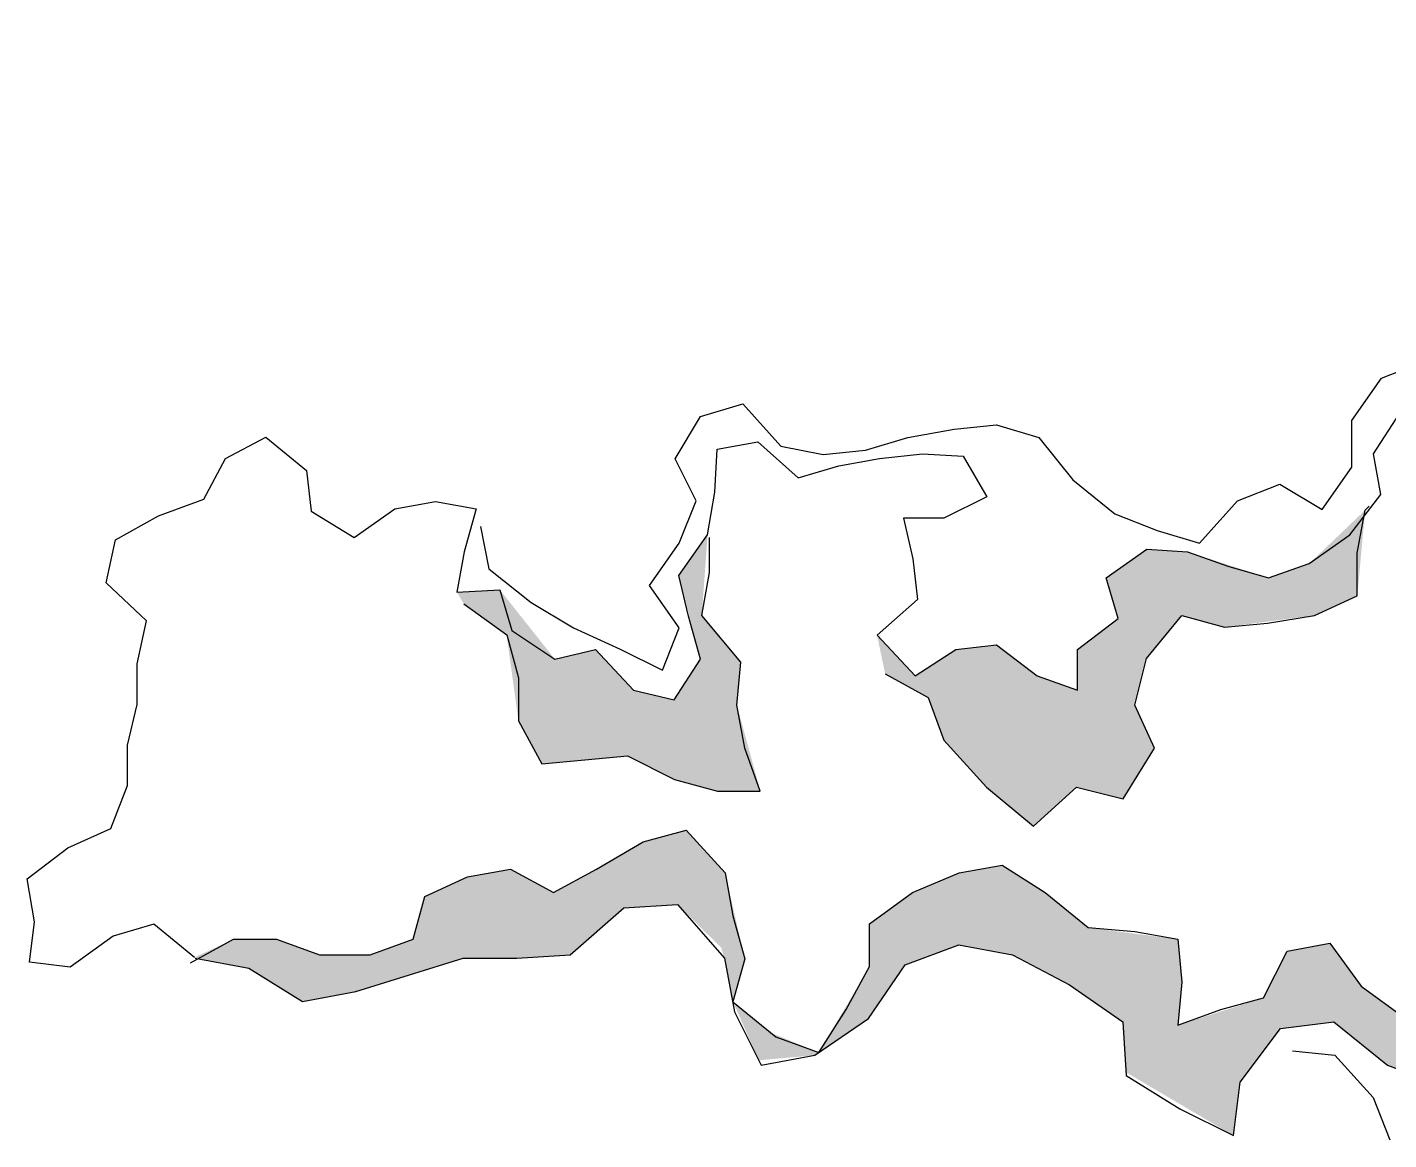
# Model space of a CAD drawing. Header units: millimetres. Extents: x 2133.42 to 2134.8, y 649.95 to 651.52.
# Drawn here: x 2134.23165 to 2134.258, y 651.00555 to 651.02707 of the extents above; entities that cross this region are included whole.
import ezdxf

# ---------------------------------------------------------------- set-up
doc = ezdxf.new("R2010")
doc.units = ezdxf.units.MM
doc.linetypes.add('CONTINUA', pattern=[0])
doc.layers.add('Hojas01', color=64, linetype='Continuous')
doc.layers.add('Hojas02', color=62, linetype='CONTINUA')

msp = doc.modelspace()

# ---------------------------------------------------------------- linework, layer by layer
at = {"layer": 'Hojas01'}
msp.add_circle((2134.2638760774, 651.0324224297133), 0.00736422481313063, dxfattribs=at)
at = {"layer": 'Hojas02'}
for p, q in [((2134.257859122215, 651.020278357289), (2134.258677754607, 651.0206056447427)), ((2134.257286079615, 651.0194601385648), (2134.257859122215, 651.020278357289)), ((2134.244679139702, 651.0195419604732), (2134.245497772094, 651.0197874260184)), ((2134.245497772094, 651.0197874260184), (2134.246234541468, 651.0189692072942)), ((2134.24418796012, 651.0187237417489), (2134.244679139702, 651.0195419604732)), ((2134.257286079615, 651.0185600979321), (2134.257286079615, 651.0194601385648)), ((2134.257706716467, 651.0188179171495), (2134.258214875084, 651.0196028557506)), ((2134.248690438642, 651.0191328511111), (2134.249590934544, 651.0192964947479)), ((2134.249590934544, 651.0192964947479), (2134.250409566936, 651.0193783166563)), ((2134.250409566936, 651.0193783166563), (2134.251228199327, 651.0191328511111)), ((2134.235486338326, 651.018725571226), (2134.236271673969, 651.0191411272092)), ((2134.236271673969, 651.0191411272092), (2134.237057009613, 651.0184947070898)), ((2134.244956561853, 651.0180791511066), (2134.245002758023, 651.018910262804)), ((2134.245002758023, 651.018910262804), (2134.245788093667, 651.0190487815547)), ((2134.245788093667, 651.0190487815547), (2134.246573429311, 651.018356188339)), ((2134.246234541468, 651.0189692072942), (2134.247053173859, 651.0188055634774)), ((2134.247871806251, 651.0188873853857), (2134.248690438642, 651.0191328511111)), ((2134.251228199327, 651.0191328511111), (2134.251883105437, 651.0183146323868)), ((2134.235070572418, 651.0179406326249), (2134.235486338326, 651.018725571226)), ((2134.244597276439, 651.0179055230248), (2134.24418796012, 651.0187237417489)), ((2134.247053173859, 651.0188055634774), (2134.247871806251, 651.0188873853857)), ((2134.247358764955, 651.0185870527442), (2134.248144100598, 651.018725571226)), ((2134.248144100598, 651.018725571226), (2134.248975632413, 651.0188179171495)), ((2134.248975632413, 651.0188179171495), (2134.249760968057, 651.0187717443223)), ((2134.249760968057, 651.0187717443223), (2134.250222930135, 651.0179868054521)), ((2134.257845305348, 651.0180329782794), (2134.257706716467, 651.0188179171495)), ((2134.237057009613, 651.0184947070898), (2134.237149401955, 651.0177097682197)), ((2134.246573429311, 651.018356188339), (2134.247358764955, 651.0185870527442)), ((2134.256713036768, 651.0177418792078), (2134.257286079615, 651.0185600979321)), ((2134.251883105437, 651.0183146323868), (2134.252701737829, 651.0176600572994)), ((2134.255075771986, 651.0179055230248), (2134.255894404377, 651.0182328104784)), ((2134.255894404377, 651.0182328104784), (2134.256713036768, 651.0177418792078)), ((2134.234192844433, 651.0176174225652), (2134.235070572418, 651.0179406326249)), ((2134.238766269414, 651.0177559410469), (2134.239551605057, 651.0178944597976)), ((2134.239551605057, 651.0178944597976), (2134.240336940701, 651.0177559410469)), ((2134.244269823384, 651.0170873041204), (2134.244597276439, 651.0179055230248)), ((2134.24481797334, 651.0172480396783), (2134.244956561853, 651.0180791511066)), ((2134.250222930135, 651.0179868054521), (2134.24939139832, 651.017571249738)), ((2134.254339002611, 651.0170873041204), (2134.255075771986, 651.0179055230248)), ((2134.257244754389, 651.0172480396783), (2134.257845305348, 651.0180329782794)), ((2134.233361312618, 651.0171556937547), (2134.234192844433, 651.0176174225652)), ((2134.237149401955, 651.0177097682197), (2134.23798093377, 651.017201866851)), ((2134.23798093377, 651.017201866851), (2134.238766269414, 651.0177559410469)), ((2134.240336940701, 651.0177559410469), (2134.240105959478, 651.0169248296186)), ((2134.252701737829, 651.0176600572994), (2134.25352037022, 651.0173327698457)), ((2134.257391181305, 651.0168990121373), (2134.257542201381, 651.0177292047797)), ((2134.257542201381, 651.0177292047797), (2134.257617711603, 651.0178046767892)), ((2134.240422250971, 651.0174145917541), (2134.240585977499, 651.0165963728499)), ((2134.248606062677, 651.017571249738), (2134.24879084736, 651.0167863108678)), ((2134.24939139832, 651.017571249738), (2134.248606062677, 651.017571249738)), ((2134.25352037022, 651.0173327698457), (2134.254339002611, 651.0170873041204)), ((2134.233176527566, 651.0163245823264), (2134.233361312618, 651.0171556937547)), ((2134.243696780783, 651.0162690853962), (2134.244269823384, 651.0170873041204)), ((2134.244263618551, 651.0164631008082), (2134.24481797334, 651.0172480396783)), ((2134.244856487713, 651.0165216520899), (2134.244856487713, 651.0172009004443)), ((2134.256459418745, 651.0166939652134), (2134.257244754389, 651.0172480396783)), ((2134.240105959478, 651.0169248296186), (2134.239967370964, 651.0161398907485)), ((2134.24879084736, 651.0167863108678), (2134.248883240071, 651.0160013722667)), ((2134.252532740895, 651.0164169279809), (2134.253318076539, 651.0169710024459)), ((2134.253318076539, 651.0169710024459), (2134.254103412182, 651.0169248296186)), ((2134.254103412182, 651.0169248296186), (2134.254888747458, 651.0166477923862)), ((2134.257391181305, 651.016068819764), (2134.257391181305, 651.0168990121373)), ((2134.240585977499, 651.0165963728499), (2134.24140460989, 651.0159417979424)), ((2134.244705467268, 651.0156914594476), (2134.244856487713, 651.0165216520899)), ((2134.254888747458, 651.0166477923862), (2134.255674083101, 651.0164169279809)), ((2134.255674083101, 651.0164169279809), (2134.256459418745, 651.0166939652134)), ((2134.23396186321, 651.0155858162835), (2134.233176527566, 651.0163245823264)), ((2134.244269823384, 651.0154508666719), (2134.243696780783, 651.0162690853962)), ((2134.244448403603, 651.0156781622071), (2134.244263618551, 651.0164631008082)), ((2134.25276372175, 651.0156319893798), (2134.252532740895, 651.0164169279809)), ((2134.239967370964, 651.0161398907485), (2134.240798902779, 651.0161860635757)), ((2134.240798902779, 651.0161860635757), (2134.241029883634, 651.0154011249746)), ((2134.248883240071, 651.0160013722667), (2134.248097904428, 651.0153087793202)), ((2134.256560568859, 651.0156914594476), (2134.257391181305, 651.016068819764)), ((2134.240099344811, 651.015917875745), (2134.240929956889, 651.0153140994001)), ((2134.24140460989, 651.0159417979424), (2134.242223242281, 651.0154508666719)), ((2134.233777078525, 651.0147547048552), (2134.23396186321, 651.0155858162835)), ((2134.244679384458, 651.0148470505097), (2134.244448403603, 651.0156781622071)), ((2134.245460569124, 651.0147857950648), (2134.244705467268, 651.0156914594476)), ((2134.251978386106, 651.0150317420877), (2134.25276372175, 651.0156319893798)), ((2134.253313630035, 651.0148612670743), (2134.253993222037, 651.0156914594476)), ((2134.253993222037, 651.0156914594476), (2134.254823834114, 651.0154650434191)), ((2134.254823834114, 651.0154650434191), (2134.25565444656, 651.0155405154286)), ((2134.25565444656, 651.0155405154286), (2134.256560568859, 651.0156914594476)), ((2134.240929956889, 651.0153140994001), (2134.241156487556, 651.0144839070268)), ((2134.241029883634, 651.0154011249746), (2134.241861415449, 651.0148470505097)), ((2134.242223242281, 651.0154508666719), (2134.243123737937, 651.0150417573097)), ((2134.243942370575, 651.0146326479477), (2134.244269823384, 651.0154508666719)), ((2134.248097904428, 651.0153087793202), (2134.2488370439, 651.01452384045)), ((2134.241861415449, 651.0148470505097), (2134.242646751092, 651.0150317420877)), ((2134.242646751092, 651.0150317420877), (2134.243385890565, 651.0142468032176)), ((2134.243123737937, 651.0150417573097), (2134.243942370575, 651.0146326479477)), ((2134.2488370439, 651.01452384045), (2134.249622379543, 651.0150317420877)), ((2134.249622379543, 651.0150317420877), (2134.250407714819, 651.0151240877422)), ((2134.250407714819, 651.0151240877422), (2134.251193050462, 651.01452384045)), ((2134.251978386106, 651.0142468032176), (2134.251978386106, 651.0150317420877)), ((2134.233777078525, 651.0139697659852), (2134.233777078525, 651.0147547048552)), ((2134.244171226209, 651.0140621119086), (2134.244679384458, 651.0148470505097)), ((2134.245385058901, 651.0139556026915), (2134.245460569124, 651.0147857950648)), ((2134.253087099737, 651.0139556026915), (2134.253313630035, 651.0148612670743)), ((2134.241156487556, 651.0144839070268), (2134.241156487556, 651.0136537143844)), ((2134.248254446613, 651.0145593790363), (2134.249085059058, 651.0141065467104)), ((2134.251193050462, 651.01452384045), (2134.251978386106, 651.0142468032176)), ((2134.243385890565, 651.0142468032176), (2134.244171226209, 651.0140621119086)), ((2134.233592293473, 651.0131848273841), (2134.233777078525, 651.0139697659852)), ((2134.245536079346, 651.013125410049), (2134.245385058901, 651.0139556026915)), ((2134.249085059058, 651.0141065467104), (2134.24938709958, 651.0132763543371)), ((2134.25346465048, 651.013125410049), (2134.253087099737, 651.0139556026915)), ((2134.241156487556, 651.0136537143844), (2134.24160954889, 651.0128235220111)), ((2134.233592293473, 651.012399888514), (2134.233592293473, 651.0131848273841)), ((2134.245838120235, 651.0122952176757), (2134.245536079346, 651.013125410049)), ((2134.24938709958, 651.0132763543371), (2134.250217712025, 651.0123706896852)), ((2134.25286056907, 651.0121442736568), (2134.25346465048, 651.013125410049)), ((2134.24160954889, 651.0128235220111), (2134.242440160967, 651.0128989940206)), ((2134.242440160967, 651.0128989940206), (2134.243270773412, 651.0129744660301)), ((2134.243270773412, 651.0129744660301), (2134.244176895712, 651.0125216337042)), ((2134.233268919907, 651.0115687770857), (2134.233592293473, 651.012399888514)), ((2134.244176895712, 651.0125216337042), (2134.24500750779, 651.0122952176757)), ((2134.250217712025, 651.0123706896852), (2134.251123834325, 651.0116159693214)), ((2134.251123834325, 651.0116159693214), (2134.251954446402, 651.0123706896852)), ((2134.251954446402, 651.0123706896852), (2134.25286056907, 651.0121442736568)), ((2134.24500750779, 651.0122952176757), (2134.245838120235, 651.0122952176757)), ((2134.232437388093, 651.0111993939297), (2134.233268919907, 651.0115687770857)), ((2134.243572814302, 651.0113140810143), (2134.244403426379, 651.0115404973119)), ((2134.244403426379, 651.0115404973119), (2134.245158528234, 651.0107103046695)), ((2134.242666691634, 651.010785776948), (2134.243572814302, 651.0113140810143)), ((2134.231652052449, 651.0105991466376), (2134.232437388093, 651.0111993939297)), ((2134.240174855034, 651.01063483266), (2134.241005467111, 651.010785776948)), ((2134.241005467111, 651.010785776948), (2134.241836079556, 651.0103329446221)), ((2134.241836079556, 651.0103329446221), (2134.242666691634, 651.010785776948)), ((2134.249689140469, 651.0107103046695), (2134.250519752546, 651.0108612489574)), ((2134.250519752546, 651.0108612489574), (2134.251350364992, 651.0103329446221)), ((2134.231790641331, 651.0097680352093), (2134.231652052449, 651.0105991466376)), ((2134.239344242957, 651.0102574726126), (2134.240174855034, 651.01063483266)), ((2134.245158528234, 651.0107103046695), (2134.245309548679, 651.0098801122962)), ((2134.248783018169, 651.0103329446221), (2134.249689140469, 651.0107103046695)), ((2134.239117712289, 651.0094272799703), (2134.239344242957, 651.0102574726126)), ((2134.247952405723, 651.0097291682772), (2134.248783018169, 651.0103329446221)), ((2134.251350364992, 651.0103329446221), (2134.252180977069, 651.0096536962677)), ((2134.242161725198, 651.0091283872014), (2134.243198790325, 651.0100353604843)), ((2134.243198790325, 651.0100353604843), (2134.244235855082, 651.0101001444439)), ((2134.244235855082, 651.0101001444439), (2134.245143287345, 651.0090636035108)), ((2134.23169824862, 651.0089830963391), (2134.231790641331, 651.0097680352093)), ((2134.234100451722, 651.009721862382), (2134.233315116079, 651.0094909979767)), ((2134.234885787366, 651.0090754422627), (2134.234100451722, 651.009721862382)), ((2134.245309548679, 651.0098801122962), (2134.245536079346, 651.0090499199229)), ((2134.247952405723, 651.0088989759039), (2134.247952405723, 651.0097291682772)), ((2134.233315116079, 651.0094909979767), (2134.232483584264, 651.0088907506846)), ((2134.234813630722, 651.0089744479134), (2134.235644242799, 651.0094272799703)), ((2134.235644242799, 651.0094272799703), (2134.236474855245, 651.0094272799703)), ((2134.236474855245, 651.0094272799703), (2134.237305467322, 651.0091253919323)), ((2134.238287099844, 651.0091253919323), (2134.239117712289, 651.0094272799703)), ((2134.252180977069, 651.0096536962677), (2134.253087099737, 651.0095782242582)), ((2134.253087099737, 651.0095782242582), (2134.253917711814, 651.0094272799703)), ((2134.253917711814, 651.0094272799703), (2134.253993222037, 651.008597087597)), ((2134.248643381686, 651.0089340358605), (2134.249680446813, 651.0093227388113)), ((2134.249680446813, 651.0093227388113), (2134.250717511939, 651.0091283872014)), ((2134.255578936337, 651.008295199559), (2134.256031997303, 651.0092008639418)), ((2134.256031997303, 651.0092008639418), (2134.256862609748, 651.0093518079608)), ((2134.256862609748, 651.0093518079608), (2134.257466691159, 651.0085216155875)), ((2134.232483584264, 651.0088907506846), (2134.23169824862, 651.0089830963391)), ((2134.23490226968, 651.0090636035108), (2134.235939334807, 651.0088692519008)), ((2134.237305467322, 651.0091253919323), (2134.238287099844, 651.0091253919323)), ((2134.239050529818, 651.0087396845196), (2134.240087594944, 651.0090636035108)), ((2134.240087594944, 651.0090636035108), (2134.241124660071, 651.0090636035108)), ((2134.241124660071, 651.0090636035108), (2134.242161725198, 651.0091283872014)), ((2134.245143287345, 651.0090636035108), (2134.24533773701, 651.0080270625776)), ((2134.245536079346, 651.0090499199229), (2134.245309548679, 651.0082197272804)), ((2134.247499344758, 651.0080687832615), (2134.247952405723, 651.0088989759039)), ((2134.247930399458, 651.0078974949274), (2134.248643381686, 651.0089340358605)), ((2134.250717511939, 651.0091283872014), (2134.251819393498, 651.0085453329096)), ((2134.235939334807, 651.0088692519008), (2134.236976399933, 651.0082214139185)), ((2134.238013464691, 651.0084157652594), (2134.239050529818, 651.0087396845196)), ((2134.236976399933, 651.0082214139185), (2134.238013464691, 651.0084157652594)), ((2134.251819393498, 651.0085453329096), (2134.252856458625, 651.0078327109677)), ((2134.253993222037, 651.008597087597), (2134.253917711814, 651.0077668952235)), ((2134.257466691159, 651.0085216155875), (2134.258297303604, 651.0079178392425)), ((2134.245309548679, 651.0082197272804), (2134.246140161124, 651.0075404789261)), ((2134.254748323891, 651.0080687832615), (2134.255578936337, 651.008295199559)), ((2134.24533773701, 651.0080270625776), (2134.245856269573, 651.0069905213755)), ((2134.246893334331, 651.0071848729855), (2134.247930399458, 651.0078974949274)), ((2134.246970773202, 651.0072385908882), (2134.247499344758, 651.0080687832615)), ((2134.252856458625, 651.0078327109677), (2134.252921275057, 651.0067961700346)), ((2134.253917711814, 651.0077668952235), (2134.254748323891, 651.0080687832615)), ((2134.255902837204, 651.0077031433175), (2134.25693990233, 651.0078327109677)), ((2134.25693990233, 651.0078327109677), (2134.257976967458, 651.0069905213755)), ((2134.255125038543, 651.0066666023844), (2134.255902837204, 651.0077031433175)), ((2134.246140161124, 651.0075404789261), (2134.246970773202, 651.0072385908882)), ((2134.245856269573, 651.0069905213755), (2134.246893334331, 651.0071848729855)), ((2134.256139994169, 651.0072686792494), (2134.25695862656, 651.0071868573409)), ((2134.25695862656, 651.0071868573409), (2134.257695395688, 651.0063686386167)), ((2134.252921275057, 651.0067961700346), (2134.253958340184, 651.0061483320524)), ((2134.257976967458, 651.0069905213755), (2134.259014032584, 651.0066018186938)), ((2134.25499540531, 651.0056300614513), (2134.255125038543, 651.0066666023844)), ((2134.257695395688, 651.0063686386167), (2134.258022848742, 651.0055504198924)), ((2134.253958340184, 651.0061483320524), (2134.25499540531, 651.0056300614513))]:
    msp.add_line(p, q, dxfattribs=at)
for points in [[(2134.256459418745, 651.0166939652134), (2134.257391181305, 651.016068819764), (2134.257542201381, 651.0177292047797)], [(2134.244705467268, 651.0156914594476), (2134.244263618551, 651.0164631008082), (2134.24481797334, 651.0172480396783)], [(2134.252532740895, 651.0164169279809), (2134.253993222037, 651.0156914594476), (2134.253318076539, 651.0169710024459), (2134.253993222037, 651.0156914594476)], [(2134.253318076539, 651.0169710024459), (2134.253993222037, 651.0156914594476), (2134.254103412182, 651.0169248296186), (2134.253993222037, 651.0156914594476)], [(2134.254103412182, 651.0169248296186), (2134.253993222037, 651.0156914594476), (2134.255674083101, 651.0164169279809), (2134.254823834114, 651.0154650434191)], [(2134.255674083101, 651.0164169279809), (2134.256560568859, 651.0156914594476), (2134.256459418745, 651.0166939652134), (2134.257391181305, 651.016068819764)], [(2134.245460569124, 651.0147857950648), (2134.244679384458, 651.0148470505097), (2134.244705467268, 651.0156914594476), (2134.244263618551, 651.0164631008082)], [(2134.25276372175, 651.0156319893798), (2134.253993222037, 651.0156914594476), (2134.252532740895, 651.0164169279809), (2134.253993222037, 651.0156914594476)], [(2134.255674083101, 651.0164169279809), (2134.254823834114, 651.0154650434191), (2134.255674083101, 651.0164169279809), (2134.256560568859, 651.0156914594476)], [(2134.240099344811, 651.015917875745), (2134.239967370964, 651.0161398907485), (2134.240929956889, 651.0153140994001), (2134.240798902779, 651.0161860635757)], [(2134.240929956889, 651.0153140994001), (2134.240798902779, 651.0161860635757), (2134.241156487556, 651.0136537143844), (2134.241861415449, 651.0148470505097)], [(2134.251978386106, 651.0150317420877), (2134.253313630035, 651.0148612670743), (2134.25276372175, 651.0156319893798), (2134.253993222037, 651.0156914594476)], [(2134.248097904428, 651.0153087793202), (2134.248254446613, 651.0145593790363), (2134.2488370439, 651.01452384045), (2134.249085059058, 651.0141065467104)], [(2134.24160954889, 651.0128235220111), (2134.241861415449, 651.0148470505097), (2134.242440160967, 651.0128989940206), (2134.242646751092, 651.0150317420877)], [(2134.242440160967, 651.0128989940206), (2134.242646751092, 651.0150317420877), (2134.243270773412, 651.0129744660301), (2134.243385890565, 651.0142468032176)], [(2134.2488370439, 651.01452384045), (2134.249085059058, 651.0141065467104), (2134.249622379543, 651.0150317420877), (2134.24938709958, 651.0132763543371)], [(2134.249622379543, 651.0150317420877), (2134.24938709958, 651.0132763543371), (2134.250407714819, 651.0151240877422), (2134.250217712025, 651.0123706896852)], [(2134.250407714819, 651.0151240877422), (2134.250217712025, 651.0123706896852), (2134.251193050462, 651.01452384045), (2134.251123834325, 651.0116159693214)], [(2134.251978386106, 651.0142468032176), (2134.253087099737, 651.0139556026915), (2134.251978386106, 651.0150317420877), (2134.253313630035, 651.0148612670743)], [(2134.241156487556, 651.0136537143844), (2134.241861415449, 651.0148470505097), (2134.24160954889, 651.0128235220111), (2134.241861415449, 651.0148470505097)], [(2134.245838120235, 651.0122952176757), (2134.244171226209, 651.0140621119086), (2134.245385058901, 651.0139556026915), (2134.244679384458, 651.0148470505097)], [(2134.245385058901, 651.0139556026915), (2134.244679384458, 651.0148470505097), (2134.245460569124, 651.0147857950648), (2134.244679384458, 651.0148470505097)], [(2134.251193050462, 651.01452384045), (2134.251123834325, 651.0116159693214), (2134.251978386106, 651.0142468032176), (2134.251954446402, 651.0123706896852)], [(2134.243270773412, 651.0129744660301), (2134.243385890565, 651.0142468032176), (2134.244176895712, 651.0125216337042), (2134.244171226209, 651.0140621119086)], [(2134.251978386106, 651.0142468032176), (2134.251954446402, 651.0123706896852), (2134.251978386106, 651.0142468032176), (2134.25286056907, 651.0121442736568)], [(2134.251978386106, 651.0142468032176), (2134.25346465048, 651.013125410049), (2134.251978386106, 651.0142468032176), (2134.253087099737, 651.0139556026915)], [(2134.251978386106, 651.0142468032176), (2134.25286056907, 651.0121442736568), (2134.251978386106, 651.0142468032176), (2134.25346465048, 651.013125410049)], [(2134.24500750779, 651.0122952176757), (2134.244171226209, 651.0140621119086), (2134.245838120235, 651.0122952176757), (2134.244171226209, 651.0140621119086)], [(2134.244176895712, 651.0125216337042), (2134.244171226209, 651.0140621119086), (2134.24500750779, 651.0122952176757), (2134.244171226209, 651.0140621119086)], [(2134.243572814302, 651.0113140810143), (2134.244235855082, 651.0101001444439), (2134.244403426379, 651.0115404973119)], [(2134.244235855082, 651.0101001444439), (2134.244403426379, 651.0115404973119), (2134.245144578234, 651.009203077627)], [(2134.244403426379, 651.0115404973119), (2134.244403426379, 651.0115404973119), (2134.245158528234, 651.0107103046695), (2134.245143287345, 651.0090636035108)], [(2134.242666691634, 651.010785776948), (2134.243198790325, 651.0100353604843), (2134.243572814302, 651.0113140810143), (2134.244235855082, 651.0101001444439)], [(2134.240174855034, 651.01063483266), (2134.241124660071, 651.0090636035108), (2134.241005467111, 651.010785776948), (2134.242161725198, 651.0091283872014)], [(2134.241005467111, 651.010785776948), (2134.242161725198, 651.0091283872014), (2134.241836079556, 651.0103329446221)], [(2134.241836079556, 651.0103329446221), (2134.242161725198, 651.0091283872014), (2134.242666691634, 651.010785776948), (2134.243198790325, 651.0100353604843)], [(2134.249689140469, 651.0107103046695), (2134.249680446813, 651.0093227388113), (2134.250519752546, 651.0108612489574), (2134.250761600017, 651.0091050582487)], [(2134.250519752546, 651.0108612489574), (2134.250761600017, 651.0091050582487), (2134.251350364992, 651.0103329446221), (2134.251819393498, 651.0085453329096)], [(2134.239344242957, 651.0102574726126), (2134.240087594944, 651.0090636035108), (2134.240174855034, 651.01063483266), (2134.241124660071, 651.0090636035108)], [(2134.245158528234, 651.0107103046695), (2134.245143287345, 651.0090636035108), (2134.245536079346, 651.0090499199229), (2134.245309548679, 651.0082197272804)], [(2134.248783018169, 651.0103329446221), (2134.248643381686, 651.0089340358605), (2134.249689140469, 651.0107103046695), (2134.249680446813, 651.0093227388113)], [(2134.239117712289, 651.0094272799703), (2134.240087594944, 651.0090636035108), (2134.239344242957, 651.0102574726126), (2134.240087594944, 651.0090636035108)], [(2134.247952405723, 651.0088989759039), (2134.247930399458, 651.0078974949274), (2134.248783018169, 651.0103329446221), (2134.248643381686, 651.0089340358605)], [(2134.247952405723, 651.0088989759039), (2134.247952405723, 651.0097291682772), (2134.248783018169, 651.0103329446221)], [(2134.251350364992, 651.0103329446221), (2134.251819393498, 651.0085453329096), (2134.252180977069, 651.0096536962677)], [(2134.234885787366, 651.0090754422627), (2134.235644242799, 651.0094272799703), (2134.235939334807, 651.0088692519008)], [(2134.235644242799, 651.0094272799703), (2134.235939334807, 651.0088692519008), (2134.236474855245, 651.0094272799703), (2134.236976399933, 651.0082214139185)], [(2134.236474855245, 651.0094272799703), (2134.236976399933, 651.0082214139185), (2134.237305467322, 651.0091253919323), (2134.238013464691, 651.0084157652594)], [(2134.238287099844, 651.0091253919323), (2134.239050529818, 651.0087396845196), (2134.239117712289, 651.0094272799703), (2134.240087594944, 651.0090636035108)], [(2134.252180977069, 651.0096536962677), (2134.251819393498, 651.0085453329096), (2134.253917711814, 651.0094272799703), (2134.252856458625, 651.0078327109677)], [(2134.253917711814, 651.0094272799703), (2134.252856458625, 651.0078327109677), (2134.253993222037, 651.008597087597), (2134.252917717803, 651.0068530574445)], [(2134.255578936337, 651.008295199559), (2134.255902837204, 651.0077031433175), (2134.256031997303, 651.0092008639418), (2134.25693990233, 651.0078327109677)], [(2134.256031997303, 651.0092008639418), (2134.25693990233, 651.0078327109677), (2134.256862609748, 651.0093518079608)], [(2134.256862609748, 651.0093518079608), (2134.25693990233, 651.0078327109677), (2134.257466691159, 651.0085216155875), (2134.257976967458, 651.0069905213755)], [(2134.237305467322, 651.0091253919323), (2134.238013464691, 651.0084157652594), (2134.238287099844, 651.0091253919323), (2134.239050529818, 651.0087396845196)], [(2134.246970773202, 651.0072385908882), (2134.247952405723, 651.0088989759039), (2134.247930399458, 651.0078974949274)], [(2134.247930399458, 651.0078974949274), (2134.247930399458, 651.0078974949274), (2134.248643381686, 651.0089340358605)], [(2134.253993222037, 651.008597087597), (2134.252917717803, 651.0068530574445), (2134.253917711814, 651.0077668952235)], [(2134.257466691159, 651.0085216155875), (2134.257976967458, 651.0069905213755), (2134.258297303604, 651.0079178392425), (2134.259014032584, 651.0066018186938)], [(2134.245309548679, 651.0082197272804), (2134.245981863002, 651.0076699300796), (2134.245807955603, 651.0070871005003)], [(2134.253917711814, 651.0077668952235), (2134.255578936337, 651.008295199559), (2134.255125038543, 651.0066666023844), (2134.255902837204, 651.0077031433175)], [(2134.245974868185, 651.0076464877973), (2134.245807955603, 651.0070871005003), (2134.246970773202, 651.0072385908882), (2134.246893334331, 651.0071848729855)], [(2134.253917711814, 651.0077668952235), (2134.252917717803, 651.0068530574445), (2134.255125038543, 651.0066666023844), (2134.25499540531, 651.0056300614513)]]:
    msp.add_solid(points, dxfattribs=at)

doc.saveas('drawing.dxf')
